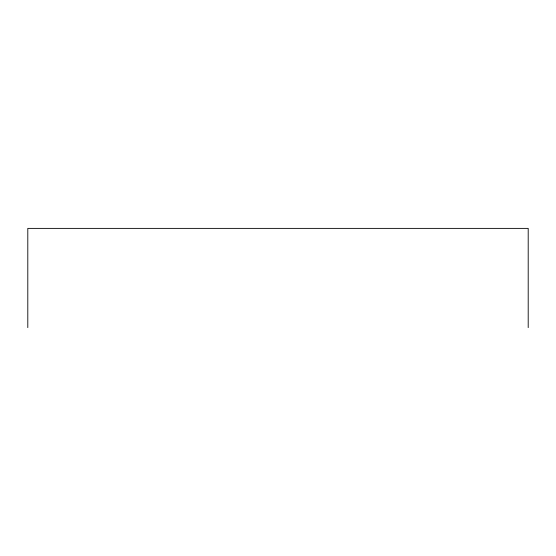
<?xml version="1.0" encoding="UTF-8"?>
<svg xmlns="http://www.w3.org/2000/svg" width="556" height="556" viewBox="0 0 556 556"><rect width="100%" height="100%" fill="white"/><g stroke="black" fill="none" stroke-linecap="round" stroke-linejoin="round"><path stroke-width="0.83" d="M528.2 327.616L528.2 228.384L27.8 228.384L27.8 327.616"/></g></svg>
